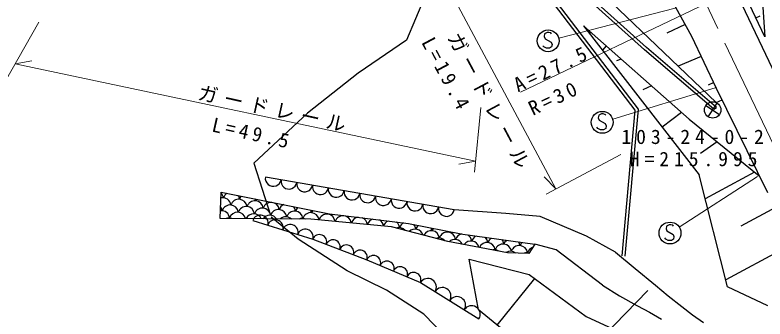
# Model space of a CAD drawing. Units: millimetres, scale not verified. Extents: x 40000 to 680000, y 20000 to 380000.
# Drawn here: x 421142 to 489710, y 260630 to 288448 of the extents above; entities that cross this region are included whole.
import ezdxf

# ---------------------------------------------------------------- set-up
doc = ezdxf.new("R2010")
doc.units = ezdxf.units.MM
doc.header["$LTSCALE"] = 1000
doc.linetypes.add('CHAIN', pattern=[18.5, 12, -1.5, 3.5, -1.5])
for name, color, linetype, lineweight in [('M-BGD', 7, 'Continuous', 25), ('M-BMK', 2, 'CHAIN', 13), ('M-BMK-ROW', 30, 'Continuous', 25), ('M-BMK-SRVR', 3, 'Continuous', 25), ('M-STR-HTXT', 7, 'Continuous', 13), ('M-STR-STR3', 7, 'Continuous', 25), ('M-STR-STRC', 7, 'Continuous', 25)]:
    doc.layers.add(name, color=color, linetype=linetype, lineweight=lineweight)
doc.styles.add('ＭＳ ゴシック', font='')
doc.styles.get('ＭＳ ゴシック').set_extended_font_data('MS Gothic')

msp = doc.modelspace()

# ---------------------------------------------------------------- linework, layer by layer
at = {"layer": 'M-BGD'}
for p, q in [((478039, 295568), (482991, 286513)), ((489697, 286462), (485370, 295533)), ((478151, 279817), (468762, 292158)), ((477844, 279729), (468525, 291978)), ((486406, 291888), (490679, 282933)), ((489427, 290445), (489697, 286462)), ((478688, 285260), (473640, 289794)), ((478884, 285483), (473845, 290009)), ((475684, 289605), (485238, 280448)), ((488877, 288181), (489260, 288362)), ((473119, 287462), (482780, 278902)), ((473119, 287462), (483695, 273823)), ((482413, 287569), (480725, 286788)), ((473809, 286850), (473740, 286772)), ((482991, 286513), (485260, 281760)), ((475189, 285627), (474844, 285237)), ((485022, 279826), (478688, 285260)), ((485289, 279988), (478884, 285483)), ((483876, 284659), (481785, 283758)), ((476570, 284405), (476131, 284262)), ((479330, 281959), (478533, 281610)), ((485021, 282261), (484514, 282026)), ((485260, 281760), (489938, 272199)), ((485238, 280448), (485786, 280685)), ((476934, 266374), (478151, 279817)), ((485022, 279826), (485289, 279988)), ((476638, 266401), (477844, 279729)), ((482090, 279514), (480313, 278185)), ((482780, 278902), (489187, 273735)), ((485344, 276834), (483806, 275762)), ((486290, 263585), (483695, 273823)), ((488763, 274077), (484254, 271619)), ((490721, 270856), (487492, 269111)), ((466023, 270288), (461302, 270625)), ((469170, 270007), (466023, 270288)), ((473385, 268209), (469170, 270007)), ((476047, 266736), (473385, 268209)), ((470631, 266973), (468664, 267478)), ((492570, 267684), (486133, 264207)), ((474862, 263720), (470631, 266973)), ((476047, 266736), (477838, 265263)), ((462652, 266107), (468137, 264713)), ((463507, 261476), (462652, 266107)), ((468137, 264713), (473352, 260847)), ((477838, 265263), (479698, 263728)), ((465226, 260082), (468663, 264323)), ((474862, 263720), (476408, 262763)), ((479698, 263728), (480867, 262763)), ((489974, 261831), (486290, 263585)), ((476408, 262763), (477988, 261860)), ((480867, 262763), (482093, 261770)), ((470385, 255901), (463507, 261476)), ((477988, 261860), (478052, 261825)), ((478052, 261825), (479165, 261247)), ((482093, 261770), (483067, 261016)), ((473352, 260847), (479691, 257969)), ((479165, 261247), (480243, 260619)), ((483067, 261016), (484075, 260312))]:
    msp.add_line(p, q, dxfattribs=at)
at = {"layer": 'M-BMK'}
msp.add_line((491222, 275031), (483237, 291762), dxfattribs=at)
at = {"layer": 'M-BMK-ROW'}
for p, q in [((458620, 290183), (456941, 286141)), ((456941, 286141), (452515, 283120)), ((452515, 283120), (447879, 279468)), ((447879, 279468), (442962, 274902)), ((442962, 274902), (444511, 270118)), ((447025, 267923), (444566, 269942)), ((451503, 265025), (447025, 267923)), ((455103, 263269), (451503, 265025)), ((458527, 261074), (455103, 263269)), ((460459, 259054), (458527, 261074))]:
    msp.add_line(p, q, dxfattribs=at)
at = {"layer": 'M-BMK-SRVR'}
for p, q in [((484302, 280180), (485548, 279343)), ((484507, 279139), (485343, 280384))]:
    msp.add_line(p, q, dxfattribs=at)
msp.add_circle((484925, 279761), 750, dxfattribs=at)
at = {"layer": 'M-STR-HTXT'}
for p, q in [((461457, 289660), (470600, 272527)), ((467342, 281381), (484324, 289486)), ((481506, 289061), (470851, 286329)), ((423306, 287806), (418073, 278538)), ((421142, 283973), (422676, 284243)), ((421142, 283973), (463246, 275063)), ((485142, 281789), (475786, 278922)), ((463147, 274068), (463734, 279985)), ((469717, 272056), (476524, 275688)), ((463246, 275063), (461712, 274794)), ((470600, 272527), (469523, 273652)), ((489016, 273682), (481868, 269041)), ((479001, 263247), (470425, 254395))]:
    msp.add_line(p, q, dxfattribs=at)
at = {"layer": 'M-STR-STR3'}
for p, q in [((461302, 270625), (444034, 273622)), ((439910, 269837), (439985, 272242)), ((439985, 272242), (449891, 270264)), ((449891, 270264), (457112, 269367)), ((448199, 269767), (439910, 269837)), ((442877, 269633), (448362, 267924)), ((455574, 269064), (448199, 269767)), ((460702, 267730), (455574, 269064)), ((457112, 269367), (462090, 268389)), ((462090, 268389), (468664, 267478)), ((448362, 267924), (453307, 266036)), ((466176, 266691), (460702, 267730)), ((468664, 267478), (468132, 266634)), ((468132, 266634), (466176, 266691)), ((453307, 266036), (458207, 263968)), ((458207, 263968), (463557, 260641))]:
    msp.add_line(p, q, dxfattribs=at)
for centre, radius, start, end in [((444753, 273498), 730, 170.15399, 350.15399), ((446192, 273248), 730, 170.15399, 350.15399), ((447631, 272998), 730, 170.15399, 350.15399), ((449071, 272748), 730, 170.15399, 350.15399), ((450510, 272499), 730, 170.15399, 350.15399), ((451948, 272249), 730, 170.15399, 350.15399), ((440126, 270971), 758, 6.91577, 102.04034), ((439445, 271635), 758, 6.91577, 44.91693), ((440920, 271495), 758, 122.22354, 162.20355), ((441602, 270831), 758, 6.91577, 162.20355), ((440920, 271495), 758, 6.91577, 35.18933), ((442396, 271354), 758, 136.9754, 162.20355), ((442396, 271354), 758, 6.91577, 20.43744), ((443871, 271214), 758, 149.63812, 162.20355), ((453388, 271999), 730, 170.15399, 350.15399), ((454827, 271749), 730, 170.15399, 350.15399), ((456266, 271500), 730, 170.15399, 350.15399), ((439332, 270448), 758, 6.91577, 36.40506), ((440807, 270307), 758, 6.91577, 162.20355), ((442283, 270167), 758, 6.91577, 162.20355), ((443077, 270690), 758, 6.91577, 162.20355), ((444552, 270550), 758, 6.91577, 162.20355), ((446027, 270409), 758, 114.6344, 162.20355), ((446027, 270409), 758, 6.91577, 42.77844), ((457705, 271250), 730, 170.15399, 350.15399), ((459144, 271000), 730, 170.15399, 350.15399), ((460583, 270750), 730, 170.15399, 350.15399), ((440013, 269784), 758, 6.91577, 96.19275), ((441488, 269644), 758, 13.22061, 162.20355), ((442964, 269503), 758, 23.44821, 155.58069), ((443758, 270027), 758, 6.91577, 162.20355), ((445233, 269886), 758, 6.91577, 162.20355), ((446708, 269746), 758, 6.91577, 162.20355), ((447502, 270269), 758, 131.07947, 162.20355), ((448183, 269605), 758, 6.91577, 162.20355), ((447502, 270269), 758, 6.91577, 26.33344), ((448977, 270128), 758, 144.42102, 162.20355), ((449658, 269465), 758, 6.91577, 162.20355), ((440694, 269121), 758, 68.84775, 110.18115), ((443563, 269419), 718, 342.69946, 162.69946), ((444439, 269363), 758, 34.57336, 144.45557), ((444934, 268992), 718, 342.69946, 162.69946), ((445914, 269222), 758, 47.51544, 131.51349), ((447389, 269082), 758, 65.2829, 113.746), ((451133, 269324), 758, 6.91577, 162.20355), ((452608, 269184), 758, 96.51633, 162.20355), ((452608, 269184), 758, 6.91577, 69.3259), ((454084, 269043), 758, 106.55627, 162.20355), ((454084, 269043), 758, 6.91577, 59.28595), ((455559, 268903), 758, 113.57611, 162.20355), ((455559, 268903), 758, 6.91577, 52.26614), ((446305, 268565), 718, 342.69946, 162.69946), ((447676, 268138), 718, 342.69946, 162.69946), ((456240, 268239), 758, 41.7124, 109.10977), ((457034, 268762), 758, 119.36978, 162.20355), ((457715, 268098), 758, 16.8334, 133.98877), ((457034, 268762), 758, 6.91577, 42.2695), ((458509, 268622), 758, 131.33594, 162.20355), ((458509, 268622), 758, 6.91577, 26.42664), ((459984, 268481), 758, 144.29364, 162.20355), ((448980, 267688), 662, 339.10223, 159.10223), ((459190, 267958), 758, 6.91577, 153.2467), ((460665, 267817), 758, 6.91577, 162.20355), ((462140, 267677), 758, 103.6123, 162.20355), ((462140, 267677), 758, 6.91577, 59.14606), ((463615, 267536), 758, 115.25211, 162.20355), ((463615, 267536), 758, 6.91577, 48.9758), ((450216, 267216), 662, 339.10223, 159.10223), ((459871, 267294), 758, 41.65585, 109.16629), ((461346, 267154), 758, 25.25, 133.27057), ((462821, 267013), 758, 13.28925, 145.23126), ((464297, 266873), 758, 6.91577, 156.15405), ((465091, 267396), 758, 123.17706, 162.20355), ((465772, 266732), 758, 6.91577, 162.20355), ((465091, 267396), 758, 6.91577, 41.05084), ((466566, 267255), 758, 129.99921, 162.20355), ((466566, 267255), 758, 6.91577, 34.22873), ((468041, 267115), 758, 136.15192, 162.20355), ((451453, 266744), 662, 339.10223, 159.10223), ((452689, 266272), 662, 339.10223, 159.10223), ((464978, 266209), 758, 56.06818, 102.45236), ((466453, 266069), 758, 52.42361, 121.63538), ((467247, 266592), 758, 6.91577, 162.20355), ((468722, 266451), 758, 109.63293, 162.20355), ((453920, 265778), 665, 337.11938, 157.11938), ((467928, 265928), 758, 73.34714, 108.58127), ((455145, 265261), 665, 337.11938, 157.11938), ((456370, 264744), 665, 337.11938, 157.11938), ((457595, 264227), 665, 337.11938, 157.11938), ((458876, 263552), 788, 328.12463, 148.12463), ((460214, 262721), 788, 328.12463, 148.12463), ((461551, 261889), 788, 328.12463, 148.12463), ((462889, 261057), 788, 328.12463, 148.12463)]:
    msp.add_arc(centre, radius, start, end, dxfattribs=at)
at = {"layer": 'M-STR-STRC'}
for p, q in [((469562, 286720), (469522, 286480)), ((469802, 286840), (469562, 286720)), ((469962, 286840), (469802, 286840)), ((470122, 286800), (469962, 286840)), ((470202, 286720), (470122, 286800)), ((469522, 286480), (469602, 286280)), ((469602, 286280), (470162, 285960)), ((470162, 285960), (470242, 285760)), ((469482, 285520), (469402, 285640)), ((469722, 285400), (469482, 285520)), ((470002, 285400), (469722, 285400)), ((470202, 285520), (470002, 285400)), ((470242, 285760), (470202, 285520)), ((474510, 279269), (474469, 279029)), ((474750, 279389), (474510, 279269)), ((474910, 279389), (474750, 279389)), ((475070, 279349), (474910, 279389)), ((475149, 279269), (475070, 279349)), ((474469, 279029), (474549, 278829)), ((474549, 278829), (475109, 278509)), ((475109, 278509), (475189, 278310)), ((474430, 278069), (474349, 278189)), ((474670, 277949), (474430, 278069)), ((474950, 277950), (474670, 277949)), ((475150, 278070), (474950, 277950)), ((475189, 278310), (475150, 278070)), ((480709, 269136), (480669, 268896)), ((480669, 268896), (480749, 268696)), ((480949, 269256), (480709, 269136)), ((481109, 269256), (480949, 269256)), ((481269, 269216), (481109, 269256)), ((481349, 269136), (481269, 269216)), ((480749, 268696), (481309, 268376)), ((481309, 268376), (481389, 268176)), ((481389, 268176), (481349, 267936)), ((480629, 267936), (480549, 268056)), ((480869, 267816), (480629, 267936)), ((481149, 267816), (480869, 267816)), ((481349, 267936), (481149, 267816))]:
    msp.add_line(p, q, dxfattribs=at)
for centre in [(469882, 286080), (474829, 278629), (481029, 268496)]:
    msp.add_circle(centre, 1000, dxfattribs=at)

# ---------------------------------------------------------------- texts
at = {"layer": 'M-BMK-SRVR', "char_height": 1320, "attachment_point": 7, "style": 'ＭＳ ゴシック'}
for s, insert in [('\\T1.5;103-24-0-2', (476582, 276623)), ('\\T1.5;H=215.995', (477349, 274590))]:
    msp.add_mtext(s, dxfattribs=dict(at, insert=insert))
at = {"layer": 'M-STR-HTXT', "char_height": 1320, "attachment_point": 7, "style": 'ＭＳ ゴシック'}
for s, insert, rotation in [('\\T1.33;ガードレール', (460574, 286367), 298.1), ('\\T1.39;L=19.4', (458240, 285956), 298.1), ('\\T1.39;A=27.5', (467146, 281350), 25.4), ('\\T1.33;ガードレール', (437761, 280674), 347.4), ('\\T1.39;R=30', (468488, 279202), 25.2), ('\\T1.39;L=49.5', (439049, 277782), 347.4)]:
    msp.add_mtext(s, dxfattribs=dict(at, insert=insert, rotation=rotation))

doc.saveas('drawing.dxf')
